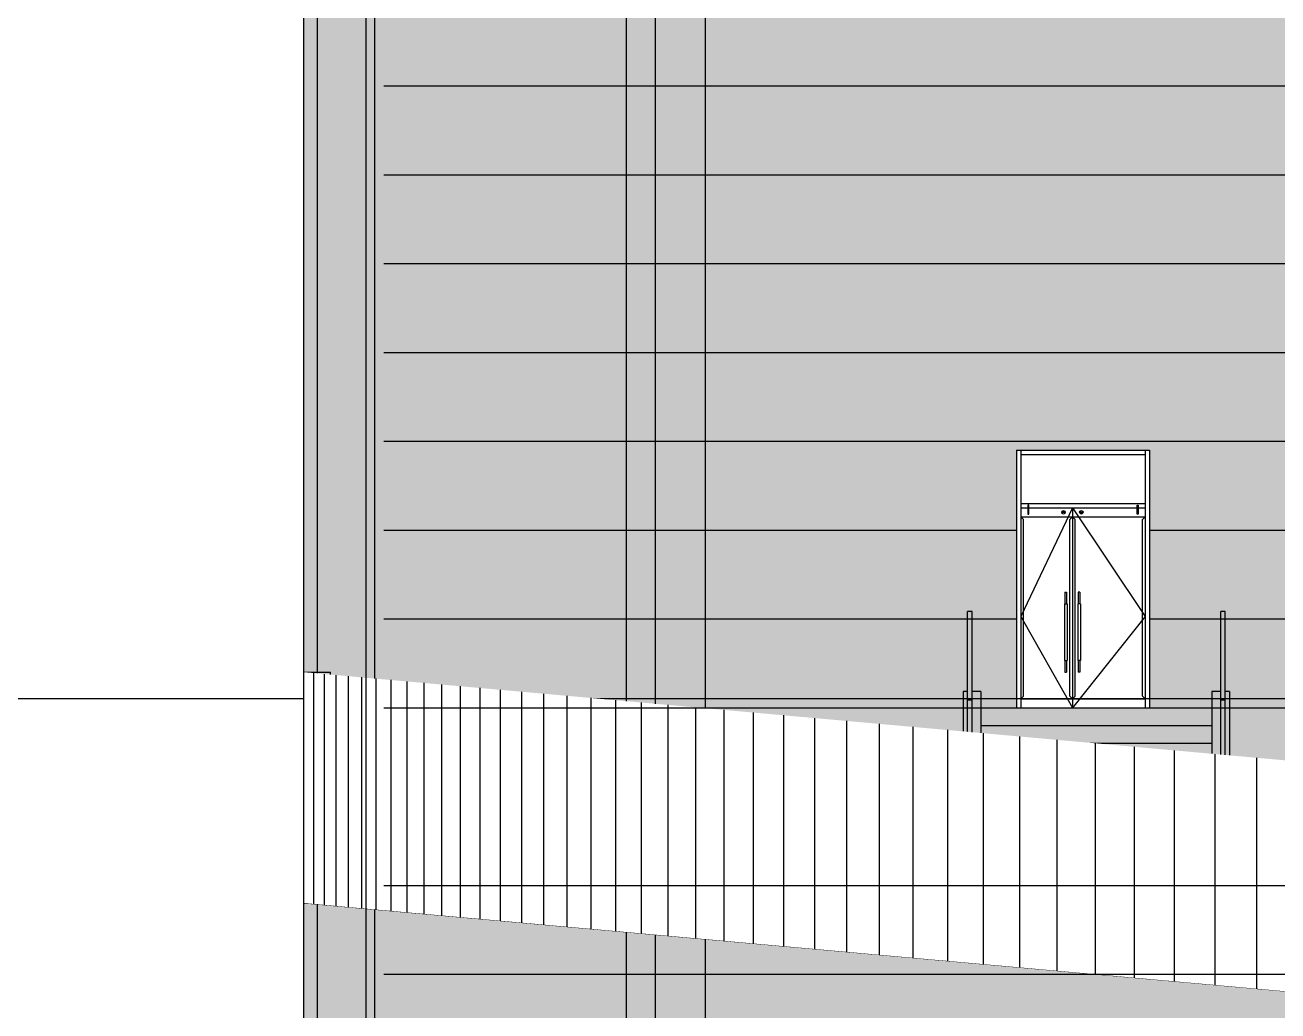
# Model space of a CAD drawing. Header units: millimetres. Extents: x 37653813 to 38677796, y 586285 to 874285.
# Drawn here: x 38216676 to 38230786, y 676920 to 688020 of the extents above; entities that cross this region are included whole.
import ezdxf

# ---------------------------------------------------------------- set-up
doc = ezdxf.new("R2010")
doc.units = ezdxf.units.MM
doc.header["$LTSCALE"] = 1000
doc.header["$MEASUREMENT"] = 0
doc.linetypes.add('-HID', pattern=[2.5, 1.5, -1])
doc.layers.get('0').update_dxf_attribs({"linetype": 'CONTINUOUS'})
for name, color, linetype in [('cen', 1, 'CONTINUOUS'), ('DOOR', 4, 'CONTINUOUS'), ('DOOR-ELE', 252, 'CONTINUOUS'), ('ELE-2', 3, 'CONTINUOUS'), ('ELE-3', 7, 'CONTINUOUS'), ('ELE4', 4, 'CONTINUOUS'), ('ELE9', 9, 'CONTINUOUS'), ('HAT-251', 251, 'CONTINUOUS'), ('OPEN', 1, '-HID'), ('RAMP-ELE2', 4, 'CONTINUOUS'), ('WAL', 3, 'CONTINUOUS'), ('WID', 4, 'CONTINUOUS'), ('WIPEOUT', 7, 'CONTINUOUS'), ('램프좌측면', 7, 'CONTINUOUS'), ('먹-적색 14', 14, 'CONTINUOUS'), ('먹-적색(가로선) 26', 26, 'CONTINUOUS')]:
    doc.layers.add(name, color=color, linetype=linetype)

# ---------------------------------------------------------------- blocks, each defined once
blk = doc.blocks.new('sdmklfsdfsdf')
at = {"layer": 'cen', "ltscale": 5}
blk.add_line((38172116, 816642), (38329335, 816642), dxfattribs=at)
blk = doc.blocks.new('3000DD')
at = {"layer": 'ELE4', "ltscale": 1000}
for p, q in [((50, 1183), (0, 1183)), ((200, 1183), (100, 1183)), ((200, 1000), (2800, 1000)), ((200, 800), (2800, 800)), ((200, 600), (2800, 600)), ((200, 400), (2800, 400)), ((0, 200), (50, 200)), ((100, 200), (2900, 200)), ((2950, 200), (3000, 200))]:
    blk.add_line(p, q, dxfattribs=at)
for points in [[(0, 1183), (0, 0)], [(50, 1183), (0, 1183)], [(200, 1183), (200, 0)], [(2900, 1183), (2800, 1183), (2800, 0)], [(3000, 1183), (2950, 1183)], [(3000, 1183), (3000, 0)]]:
    blk.add_lwpolyline(points, dxfattribs=at)
at = {"layer": 'ELE9', "ltscale": 1000}
for points in [[(50, 0), (50, 2083)], [(100, 2083), (50, 2083)], [(100, 0), (100, 2083)], [(2900, 0), (2900, 2083)], [(2950, 2083), (2900, 2083)], [(2950, 0), (2950, 2083)], [(100, 1083), (50, 1083)], [(2950, 1083), (2900, 1083)]]:
    blk.add_lwpolyline(points, dxfattribs=at)
blk = doc.blocks.new('A$C26dd0e5e')
blk.add_wipeout([(0, 2900), (1500, 2900), (1500, 0), (0, 0)]).dxf.layer = 'WIPEOUT'
at = {"layer": 'DOOR', "ltscale": 1000}
for p, q in [((0, 2900), (0, 0)), ((0, 2900), (1500, 2900)), ((50, 2900), (50, 0)), ((50, 2850), (1450, 2850)), ((1450, 2900), (1450, 0)), ((1500, 2900), (1500, 0)), ((0, 0), (1500, 0))]:
    blk.add_line(p, q, dxfattribs=at)
at = {"layer": 'DOOR-ELE', "ltscale": 1000}
for p, q in [((50, 2150), (80, 2120)), ((80, 130), (80, 2120)), ((545, 2201), (515, 2201)), ((515, 2198), (515, 2201)), ((545, 2198), (515, 2198)), ((545, 2198), (545, 2201)), ((630, 2150), (600, 2120)), ((600, 130), (600, 2120)), ((630, 2150), (660, 2120)), ((660, 130), (660, 2120)), ((715, 2201), (745, 2201)), ((715, 2198), (715, 2201)), ((715, 2198), (745, 2198)), ((745, 2198), (745, 2201)), ((1450, 2150), (1420, 2120)), ((1420, 130), (1420, 2120)), ((545, 1300), (545, 1170)), ((545, 1300), (565, 1300)), ((545, 1300), (545, 1170)), ((545, 1300), (565, 1300)), ((565, 1300), (565, 1170)), ((565, 1300), (565, 1170)), ((695, 1300), (695, 1170)), ((715, 1300), (695, 1300)), ((695, 1300), (695, 1170)), ((715, 1300), (695, 1300)), ((715, 1300), (715, 1170)), ((715, 1300), (715, 1170)), ((540, 1170), (570, 1170)), ((540, 1170), (540, 530)), ((540, 1170), (570, 1170)), ((540, 1170), (540, 530)), ((570, 1170), (570, 530)), ((570, 1170), (570, 530)), ((720, 1170), (690, 1170)), ((690, 1170), (690, 530)), ((720, 1170), (690, 1170)), ((690, 1170), (690, 530)), ((720, 1170), (720, 530)), ((720, 1170), (720, 530)), ((540, 530), (570, 530)), ((540, 530), (570, 530)), ((545, 530), (545, 400)), ((545, 530), (545, 400)), ((565, 530), (565, 400)), ((565, 530), (565, 400)), ((720, 530), (690, 530)), ((720, 530), (690, 530)), ((695, 530), (695, 400)), ((695, 530), (695, 400)), ((715, 530), (715, 400)), ((715, 530), (715, 400)), ((545, 400), (565, 400)), ((545, 400), (565, 400)), ((715, 400), (695, 400)), ((715, 400), (695, 400)), ((50, 100), (80, 130)), ((630, 100), (600, 130)), ((630, 100), (660, 130)), ((1450, 100), (1420, 130))]:
    blk.add_line(p, q, dxfattribs=at)
for points in [[(140, 2280), (130, 2280), (130, 2180), (140, 2180)], [(1360, 2280), (1370, 2280), (1370, 2180), (1360, 2180)]]:
    blk.add_lwpolyline(points, close=True, dxfattribs=at)
for centre in [(530, 2200), (730, 2200)]:
    blk.add_circle(centre, 20, dxfattribs=at)
at = {"layer": 'OPEN', "ltscale": 700}
for p, q in [((630, 2250), (50, 1025)), ((630, 2250), (1450, 1025)), ((50, 1025), (630, 0)), ((1450, 1025), (630, 0))]:
    blk.add_line(p, q, dxfattribs=at)
at = {"layer": 'WID'}
for p, q in [((50, 2300), (1450, 2300)), ((50, 2250), (1450, 2250)), ((50, 2150), (1450, 2150)), ((630, 2250), (630, 0)), ((50, 100), (1450, 100))]:
    blk.add_line(p, q, dxfattribs=at)
blk = doc.blocks.new('램프 서측입면')
at = {"layer": 'HAT-251', "ltscale": 0.1}
h = blk.add_hatch(color=256, dxfattribs=at)
h.dxf.hatch_style = 1
h.paths.add_polyline_path([(800, 51028), (150, 51087), (150, 42587), (800, 42528)])
h = blk.add_hatch(color=256, dxfattribs=at)
h.dxf.hatch_style = 1
h.paths.add_polyline_path([(4522, 42194), (4522, 50694), (3634, 50774), (3634, 42274)])
h = blk.add_hatch(color=256, dxfattribs=at)
h.dxf.hatch_style = 1
h.paths.add_polyline_path([(800, 39928), (150, 39987), (150, 32587), (800, 32528)])
h = blk.add_hatch(color=256, dxfattribs=at)
h.dxf.hatch_style = 1
h.paths.add_polyline_path([(4522, 32194), (4522, 39594), (3634, 39674), (3634, 32274)])
at = {"layer": 'ELE4', "ltscale": 0.1}
for p, q in [((300, 40000), (300, 42600)), ((1300, 41250), (300, 41250)), ((1300, 40700), (1300, 41250))]:
    blk.add_line(p, q, dxfattribs=at)
at = {"layer": 'HAT-251', "ltscale": 0.1}
blk.add_line((1300, 41200), (13200, 41200), dxfattribs=at)
at = {"layer": 'RAMP-ELE2', "ltscale": 0.1}
for p, q in [((0, 42600), (0, 40000)), ((0, 40000), (0, 42100)), ((25500, 37709), (0, 40000))]:
    blk.add_line(p, q, dxfattribs=at)
at = {"layer": 'WAL', "color": 4, "ltscale": 10000}
for p, q in [((0, 42600), (300, 42600)), ((0, 40000), (300, 40000))]:
    blk.add_line(p, q, dxfattribs=at)
blk.add_wipeout([(0, 51100), (0, 53700), (25500, 51409), (25500, 48809)]).dxf.layer = 'RAMP-ELE2'
at = {"layer": 'ELE-3', "ltscale": 1000}
for points in [[(150, 51087), (150, 42587)], [(800, 42528), (800, 51028)]]:
    blk.add_lwpolyline(points, dxfattribs=at)
blk.add_wipeout([(0, 40000), (0, 42600), (25500, 40309), (25500, 37709)]).dxf.layer = 'RAMP-ELE2'
for points in [[(3634, 42274), (3634, 50774)], [(3959, 42244), (3959, 50744)], [(4522, 42194), (4522, 50694)], [(150, 39987), (150, 32587)], [(800, 32528), (800, 39928)], [(3634, 32274), (3634, 39674)], [(3959, 32244), (3959, 39644)], [(4522, 32194), (4522, 39594)]]:
    blk.add_lwpolyline(points, dxfattribs=at)
at = {"layer": 'HAT-251', "ltscale": 0.1}
for p, q in [((110, 42590), (110, 39990)), ((230, 42579), (230, 39979)), ((360, 42568), (360, 39968)), ((500, 42555), (500, 39955)), ((650, 42542), (650, 39942)), ((810, 42527), (810, 39927)), ((980, 42512), (980, 39912)), ((1160, 42496), (1160, 39896)), ((1350, 42479), (1350, 39879)), ((1550, 42461), (1550, 39861)), ((1760, 42442), (1760, 39842)), ((1980, 42422), (1980, 39822)), ((2210, 42401), (2210, 39801)), ((2450, 42380), (2450, 39780)), ((2700, 42357), (2700, 39757)), ((2960, 42334), (2960, 39734)), ((3230, 42310), (3230, 39710)), ((3510, 42285), (3510, 39685)), ((3800, 42259), (3800, 39659)), ((4100, 42232), (4100, 39632)), ((4410, 42204), (4410, 39604)), ((4730, 42175), (4730, 39575)), ((5060, 42145), (5060, 39545)), ((5400, 42115), (5400, 39515)), ((5750, 42083), (5750, 39483)), ((6110, 42051), (6110, 39451)), ((6480, 42018), (6480, 39418)), ((6860, 41984), (6860, 39384)), ((7250, 41949), (7250, 39349)), ((7650, 41913), (7650, 39313)), ((8060, 41876), (8060, 39276)), ((8480, 41838), (8480, 39238)), ((8910, 41800), (8910, 39200)), ((9350, 41760), (9350, 39160)), ((9800, 41720), (9800, 39120)), ((10260, 41678), (10260, 39078)), ((10730, 41636), (10730, 39036))]:
    blk.add_line(p, q, dxfattribs=at)

msp = doc.modelspace()

# ---------------------------------------------------------------- hatches: boundary and pattern name
at = {"layer": '먹-적색 14', "ltscale": 0.1}
h = msp.add_hatch(dxfattribs=at)
h.set_pattern_fill('DOTS', color=256, scale=3000)
h.paths.add_polyline_path([(38263416.3, 691934.4), (38256416.3, 691934.4), (38256416.3, 691934.4), (38219816.3, 691934.4), (38219816.3, 639334.4), (38275566.3, 639334.4), (38275566.3, 691934.4)])

# ---------------------------------------------------------------- linework, layer by layer
at = {"layer": '먹-적색(가로선) 26', "ltscale": 0.1}
for points in [[(38220716.3, 683334.4), (38275566.3, 683334.4)], [(38220716.3, 682334.4), (38275566.3, 682334.4)], [(38220716.3, 681334.4), (38275566.3, 681334.4)], [(38220716.3, 679334.4), (38275566.3, 679334.4)]]:
    msp.add_lwpolyline(points, dxfattribs=at)

# ---------------------------------------------------------------- block references
at = {"layer": '먹-적색 14'}
msp.add_blockref('3000DD', (38227241.3, 679334.4), dxfattribs=at)

# ---------------------------------------------------------------- next in the draw order: block references
at = {"ltscale": 0.1}
msp.add_blockref('A$C26dd0e5e', (38227841.3, 680334.4), dxfattribs=at)

# ---------------------------------------------------------------- next in the draw order: block references
at = {"xscale": -1}
msp.add_blockref('sdmklfsdfsdf', (76523541.7, -136208.1), dxfattribs=at)

# ---------------------------------------------------------------- next in the draw order: block references
at = {"layer": '램프좌측면'}
msp.add_blockref('램프 서측입면', (38219816.3, 638134.4), dxfattribs=at)

# ---------------------------------------------------------------- next in the draw order: linework, layer by layer
at = {"layer": 'cen', "ltscale": 5}
msp.add_lwpolyline([(38220516.3, 613334.4), (38220516.3, 700227.2)], dxfattribs=at)
at = {"layer": 'ELE-2', "ltscale": 0.1}
msp.add_lwpolyline([(38219816.3, 639334.4), (38219816.3, 691934.4), (38325891.3, 691934.4), (38325891.3, 629304.8)], dxfattribs=at)
at = {"layer": '먹-적색(가로선) 26', "ltscale": 0.1}
for points in [[(38220716.3, 687334.4), (38275566.3, 687334.4)], [(38220716.3, 686334.4), (38275566.3, 686334.4)], [(38220716.3, 685334.4), (38275566.3, 685334.4)], [(38220716.3, 684334.4), (38275566.3, 684334.4)], [(38220716.3, 680334.4), (38275566.3, 680334.4)], [(38220716.3, 678334.4), (38275566.3, 678334.4)], [(38220716.3, 677334.4), (38275566.3, 677334.4)]]:
    msp.add_lwpolyline(points, dxfattribs=at)

doc.saveas('drawing.dxf')
